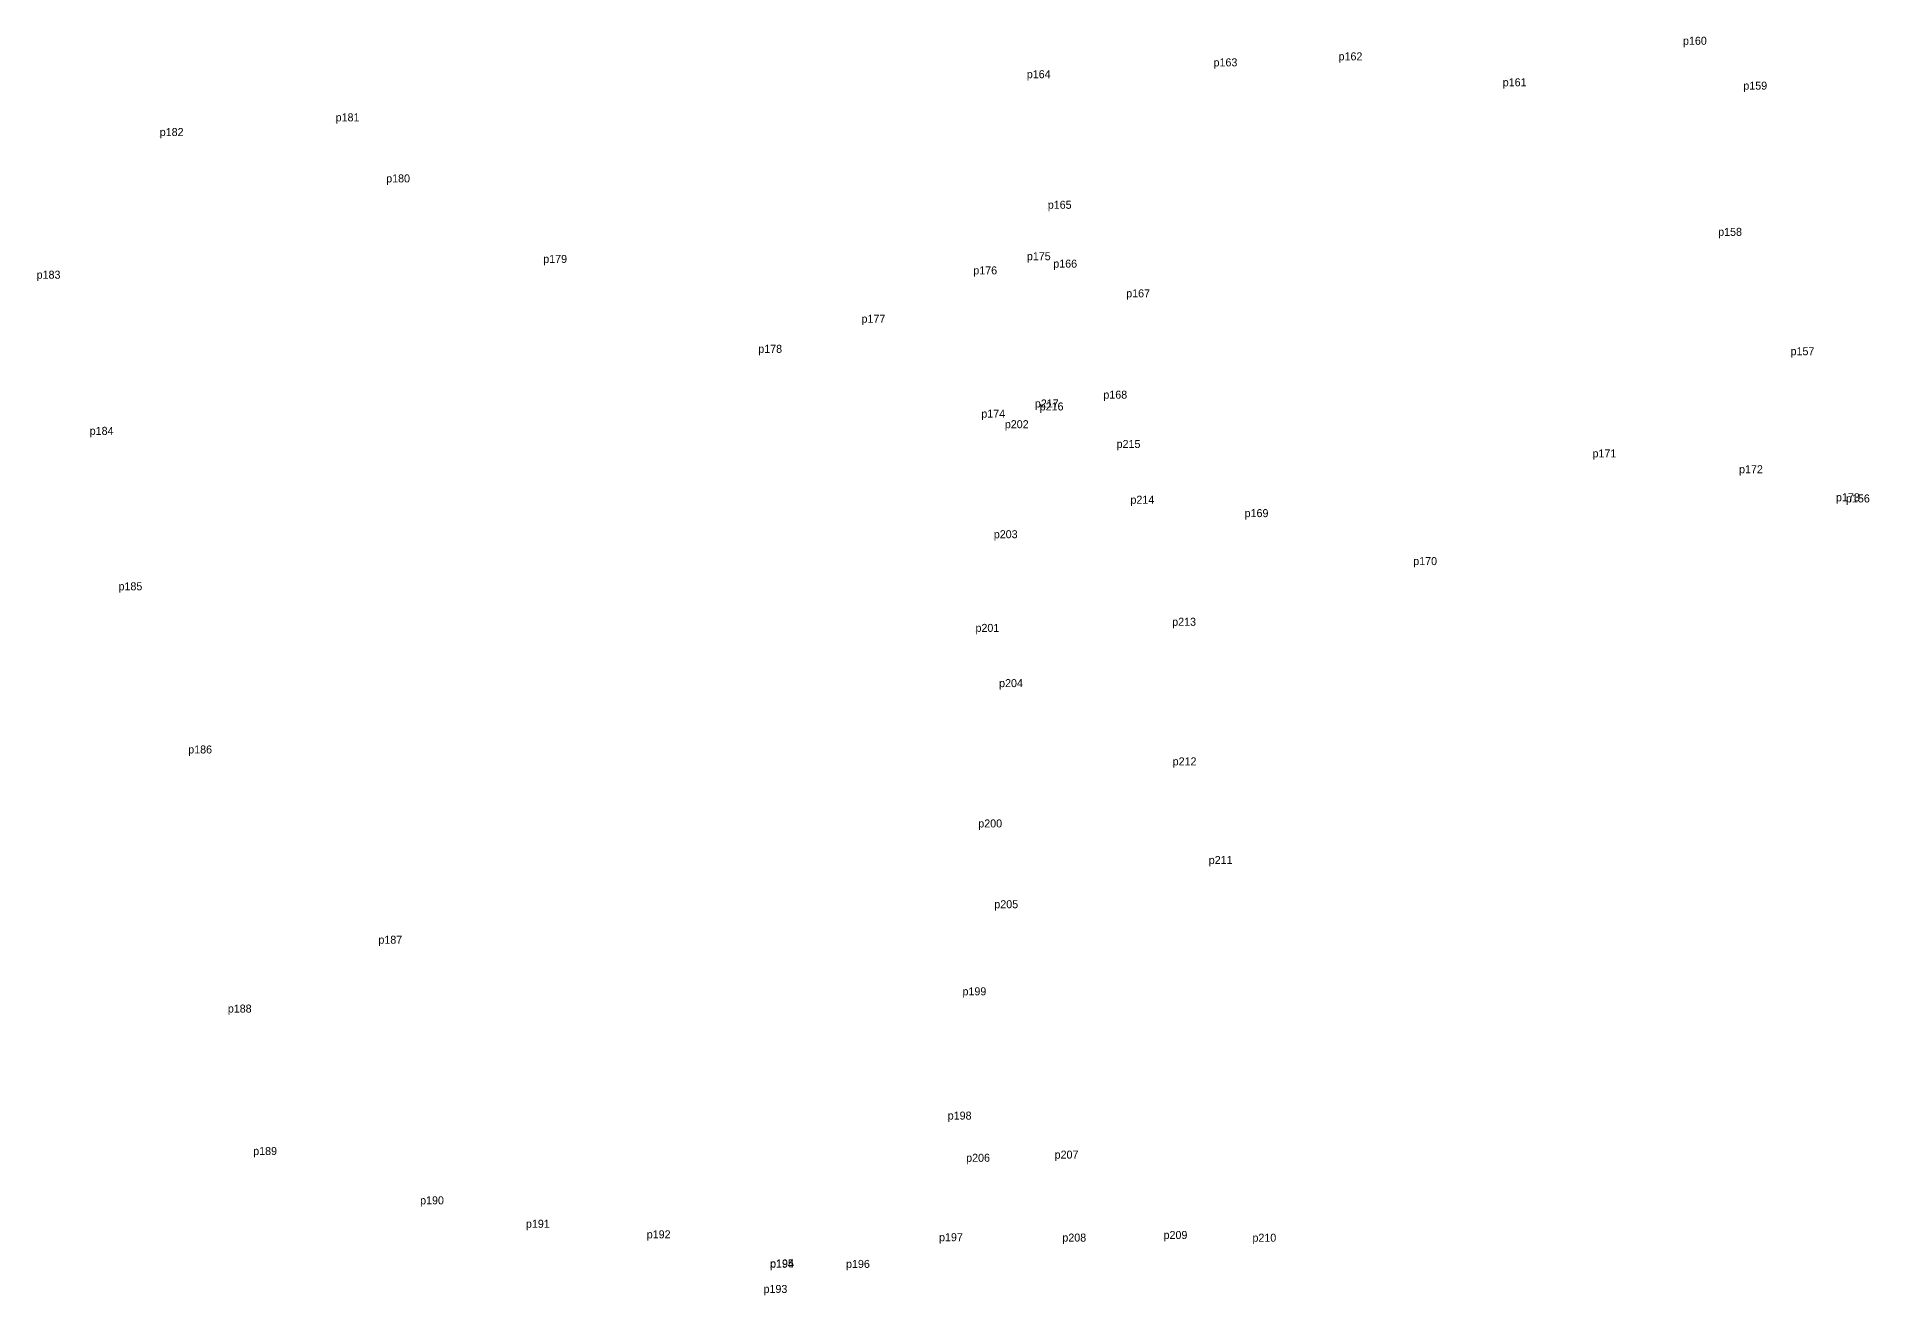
# Model space of a CAD drawing. Extents: x 536455 to 552087, y 1837743 to 1853843.
# Drawn here: x 536740.5 to 537152.7, y 1853236.5 to 1853519.6 of the extents above; entities that cross this region are included whole.
import ezdxf

# ---------------------------------------------------------------- set-up
doc = ezdxf.new("R2010")
doc.units = 0
doc.layers.add('MocDinhThua', color=7, linetype='Continuous')
doc.layers.add('TenChuLanCan', color=7, linetype='Continuous')

msp = doc.modelspace()

# ---------------------------------------------------------------- linework, layer by layer
at = {"layer": 'MocDinhThua'}
for p, q in [((537110.777, 1853517.797), (537110.777, 1853517.797)), ((537005.199, 1853512.943), (537005.199, 1853512.943)), ((537033.32, 1853514.287), (537033.32, 1853514.287)), ((536963.204, 1853510.276), (536963.204, 1853510.276)), ((537070.24, 1853508.465), (537070.24, 1853508.465)), ((537124.348, 1853507.701), (537124.348, 1853507.701)), ((536807.759, 1853500.566), (536807.759, 1853500.566)), ((536768.198, 1853497.274), (536768.198, 1853497.274)), ((536819.134, 1853486.835), (536819.134, 1853486.835)), ((536967.921, 1853480.908), (536967.921, 1853480.908)), ((537118.694, 1853474.821), (537118.694, 1853474.821)), ((536854.449, 1853468.731), (536854.449, 1853468.731)), ((536963.22, 1853469.342), (536963.22, 1853469.342)), ((536969.158, 1853467.671), (536969.158, 1853467.671)), ((536740.519, 1853465.184), (536740.519, 1853465.184)), ((536951.173, 1853466.153), (536951.173, 1853466.153)), ((536985.555, 1853460.986), (536985.555, 1853460.986)), ((536926.027, 1853455.284), (536926.027, 1853455.284)), ((536902.811, 1853448.51), (536902.811, 1853448.51)), ((537134.966, 1853447.972), (537134.966, 1853447.972)), ((536980.42, 1853438.199), (536980.42, 1853438.199)), ((536952.977, 1853433.932), (536952.977, 1853433.932)), ((536965.012, 1853436.218), (536965.012, 1853436.218)), ((536966.098, 1853435.554), (536966.098, 1853435.554)), ((536752.454, 1853430.056), (536752.454, 1853430.056)), ((536958.258, 1853431.559), (536958.258, 1853431.559)), ((536983.405, 1853427.113), (536983.405, 1853427.113)), ((537090.426, 1853424.992), (537090.426, 1853424.992)), ((537123.394, 1853421.43), (537123.394, 1853421.43)), ((536986.512, 1853414.571), (536986.512, 1853414.571)), ((537145.191, 1853415.122), (537145.191, 1853415.122)), ((537147.435, 1853414.86), (537147.435, 1853414.86)), ((537012.186, 1853411.564), (537012.186, 1853411.564)), ((536955.78, 1853406.813), (536955.78, 1853406.813)), ((537050.106, 1853400.767), (537050.106, 1853400.767)), ((536758.928, 1853395.098), (536758.928, 1853395.098)), ((536951.664, 1853385.741), (536951.664, 1853385.741)), ((536995.897, 1853387.123), (536995.897, 1853387.123)), ((536956.97, 1853373.318), (536956.97, 1853373.318)), ((536774.612, 1853358.4), (536774.612, 1853358.4)), ((536996.012, 1853355.716), (536996.012, 1853355.716)), ((536952.288, 1853341.762), (536952.288, 1853341.762)), ((537004.117, 1853333.53), (537004.117, 1853333.53)), ((536955.9, 1853323.592), (536955.9, 1853323.592)), ((536817.376, 1853315.608), (536817.376, 1853315.608)), ((536948.736, 1853303.996), (536948.736, 1853303.996)), ((536783.514, 1853300.117), (536783.514, 1853300.117)), ((536945.423, 1853276.048), (536945.423, 1853276.048)), ((536789.218, 1853268.077), (536789.218, 1853268.077)), ((536949.56, 1853266.559), (536949.56, 1853266.559)), ((536969.463, 1853267.267), (536969.463, 1853267.267)), ((536826.762, 1853256.988), (536826.762, 1853256.988)), ((536850.56, 1853251.717), (536850.56, 1853251.717)), ((536877.733, 1853249.338), (536877.733, 1853249.338)), ((536943.469, 1853248.691), (536943.469, 1853248.691)), ((536971.202, 1853248.606), (536971.202, 1853248.606)), ((536993.961, 1853249.196), (536993.961, 1853249.196)), ((537013.955, 1853248.578), (537013.955, 1853248.578)), ((536905.457, 1853242.718), (536905.457, 1853242.718)), ((536905.467, 1853242.803), (536905.467, 1853242.803)), ((536922.549, 1853242.691), (536922.549, 1853242.691)), ((536903.99, 1853237.058), (536903.99, 1853237.058))]:
    msp.add_line(p, q, dxfattribs=at)

# ---------------------------------------------------------------- texts
at = {"layer": 'TenChuLanCan'}
for s, p in [('p162', (537033.32, 1853514.29)), ('p160', (537110.78, 1853517.8)), ('p164', (536963.2, 1853510.28)), ('p163', (537005.2, 1853512.94)), ('p161', (537070.24, 1853508.46)), ('p159', (537124.35, 1853507.7)), ('p181', (536807.76, 1853500.57)), ('p182', (536768.2, 1853497.27)), ('p180', (536819.13, 1853486.84)), ('p165', (536967.92, 1853480.91)), ('p158', (537118.69, 1853474.82)), ('p179', (536854.45, 1853468.73)), ('p175', (536963.22, 1853469.34)), ('p183', (536740.52, 1853465.18)), ('p176', (536951.17, 1853466.15)), ('p166', (536969.16, 1853467.67)), ('p167', (536985.56, 1853460.99)), ('p177', (536926.03, 1853455.28)), ('p178', (536902.81, 1853448.51)), ('p157', (537134.97, 1853447.97)), ('p217', (536965.01, 1853436.22)), ('p216', (536966.1, 1853435.55)), ('p168', (536980.42, 1853438.2)), ('p174', (536952.98, 1853433.93)), ('p202', (536958.26, 1853431.56)), ('p184', (536752.45, 1853430.06)), ('p215', (536983.4, 1853427.11)), ('p171', (537090.43, 1853424.99)), ('p172', (537123.39, 1853421.43)), ('p173', (537145.19, 1853415.12)), ('p214', (536986.51, 1853414.57)), ('p169', (537012.19, 1853411.56)), ('p156', (537147.44, 1853414.86)), ('p203', (536955.78, 1853406.81)), ('p170', (537050.11, 1853400.77)), ('p185', (536758.93, 1853395.1)), ('p213', (536995.9, 1853387.12)), ('p201', (536951.66, 1853385.74)), ('p204', (536956.97, 1853373.32)), ('p186', (536774.61, 1853358.4)), ('p212', (536996.01, 1853355.72)), ('p200', (536952.29, 1853341.76)), ('p211', (537004.12, 1853333.53)), ('p205', (536955.9, 1853323.59)), ('p187', (536817.38, 1853315.61)), ('p199', (536948.74, 1853304)), ('p188', (536783.51, 1853300.12)), ('p198', (536945.42, 1853276.05)), ('p189', (536789.22, 1853268.08)), ('p206', (536949.56, 1853266.56)), ('p207', (536969.46, 1853267.27)), ('p190', (536826.76, 1853256.99)), ('p191', (536850.56, 1853251.72)), ('p192', (536877.73, 1853249.34)), ('p197', (536943.47, 1853248.69)), ('p208', (536971.2, 1853248.61)), ('p209', (536993.96, 1853249.2)), ('p210', (537013.95, 1853248.58)), ('p194', (536905.46, 1853242.72)), ('p195', (536905.47, 1853242.8)), ('p196', (536922.55, 1853242.69)), ('p193', (536903.99, 1853237.06))]:
    msp.add_text(s, height=1.8, dxfattribs=at).set_placement(p)

doc.saveas('drawing.dxf')
